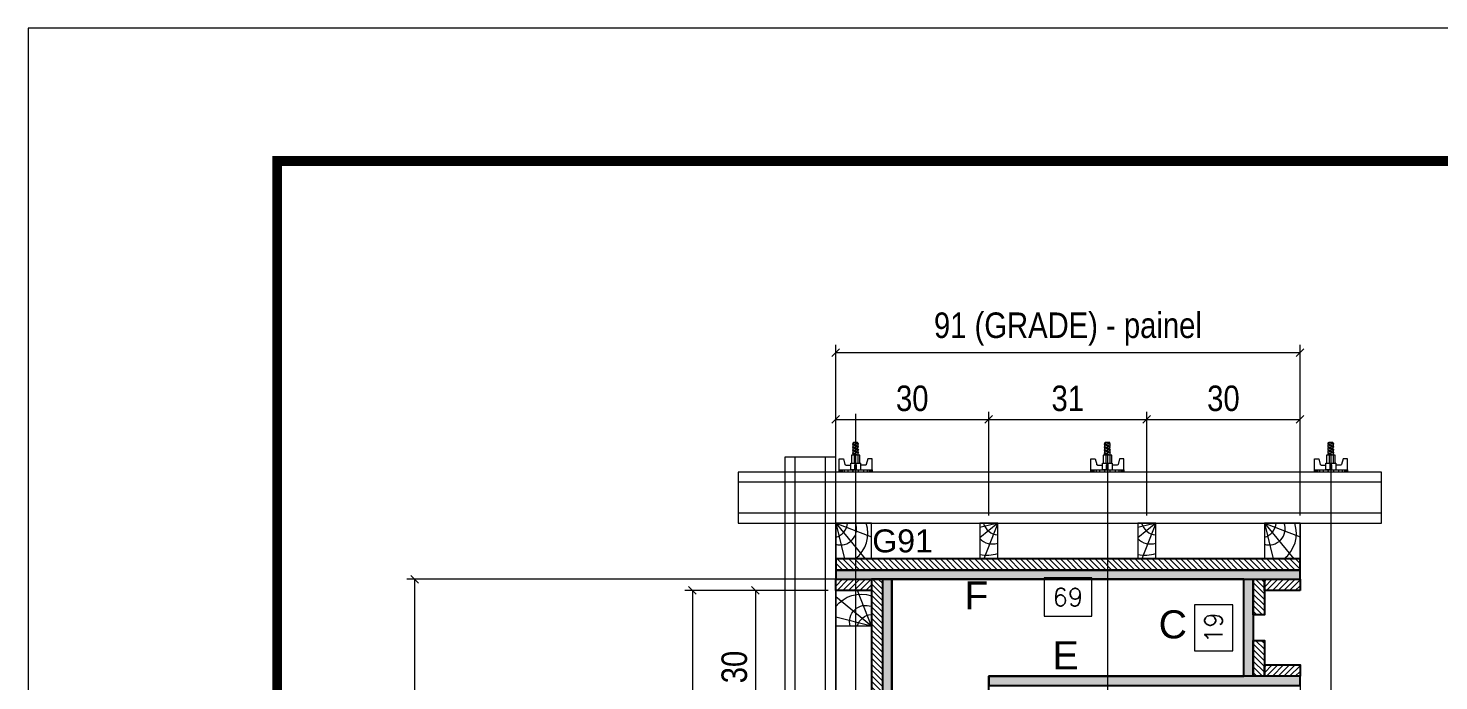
# Model space of a CAD drawing. Extents: x 28748 to 35002, y 14885 to 43501.
# Drawn here: x 28748.3 to 29173.3, y 41007 to 41203.6 of the extents above; entities that cross this region are included whole.
import ezdxf
from ezdxf.enums import TextEntityAlignment as Align

# ---------------------------------------------------------------- set-up
doc = ezdxf.new("R2010")
doc.units = 0
doc.linetypes.add('DASHED', pattern=[0.75, 0.5, -0.25])
for name, color, linetype, lineweight in [('CONCRETO', 251, 'Continuous', 25), ('Folhas', 255, 'Continuous', 9), ('Hachura', 251, 'Continuous', 9), ('Madeira', 126, 'Continuous', 18), ('Perfil Metálico', 224, 'Continuous', 18), ('SARRAFO DE PRESSAO', 251, 'DASHED', 9), ('Texto Seção', 7, 'Continuous', 15)]:
    doc.layers.add(name, color=color, linetype=linetype, lineweight=lineweight)
for name, color, linetype in [('COTA', 241, 'Continuous'), ('Painéis', 200, 'Continuous'), ('SARRAFO', 251, 'Continuous'), ('TEXTO_GERAL', 7, 'Continuous')]:
    doc.layers.add(name, color=color, linetype=linetype)
doc.styles.add('ARIAL', font='arial.ttf')
doc.styles.add('COTA TECNICA 2X', font='techl___.ttf', dxfattribs={"height": 10})
doc.styles.add('ROMANS', font='romans.shx')
doc.styles.add('SANSSERIF', font='sas_____.pfb')
doc.dimstyles.new('Cota Seção interna', dxfattribs={"dimtxt": 7, "dimasz": 6, "dimexe": 0.18, "dimexo": 2, "dimgap": -4, "dimtad": 3, "dimdec": 1, "dimlfac": 0.5, "dimzin": 12, "dimdsep": 46, "dimtxsty": 'ROMANS', "dimblk": 'ARCHTICK', "dimcen": 0.09, "dimse1": 1, "dimse2": 1, "dimsd1": 1, "dimsd2": 1, "dimclrd": 180, "dimclre": 5, "dimclrt": 1, "dimadec": 0, "dimazin": 3, "dimtfac": 1, "dimtdec": 1, "dimtofl": 0, "dimtmove": 0, "dimatfit": 3, "dimldrblk": 'ARCHTICK', "dimfxl": 1, "dimtolj": 1, "dimtzin": 0, "dimarcsym": 0})
doc.dimstyles.new('SECAO PILAR', dxfattribs={"dimtxt": 10, "dimasz": 3, "dimexe": 3, "dimexo": 3, "dimgap": 3, "dimtad": 1, "dimdec": 1, "dimlfac": 0.5, "dimzin": 12, "dimdsep": 46, "dimtxsty": 'COTA TECNICA 2X', "dimblk1": 'OBLIQUE', "dimblk2": 'OBLIQUE', "dimsah": 1, "dimcen": 0.9, "dimclrd": 256, "dimclre": 256, "dimclrt": 256, "dimadec": 1, "dimazin": 3, "dimtfac": 1, "dimtdec": 1, "dimtmove": 0, "dimatfit": 3, "dimfxl": 1, "dimtolj": 1, "dimtzin": 12, "dimarcsym": 0})

# ---------------------------------------------------------------- blocks, each defined once
blk = doc.blocks.new('9999999999')
at = {"layer": 'Folhas'}
blk.add_lwpolyline([(98138.98, 34190.21), (99623.98, 34190.21), (99623.98, 35240.21), (98138.98, 35240.21)], close=True, dxfattribs=at)
at = {"layer": 'Folhas', "color": 30, "const_width": 3}
blk.add_lwpolyline([(98213.98, 34230.21), (99583.98, 34230.21), (99583.98, 35200.21), (98213.98, 35200.21)], close=True, dxfattribs=at)
blk = doc.blocks.new('*D102')
at = {"layer": 'COTA', "color": 180, "lineweight": -2, "transparency": 16777216}
for p, q in [((128696.37, 31510.84), (128681.37, 31510.84)), ((128681.37, 31510.84), (128681.37, 31492.84)), ((128696.37, 31492.84), (128696.37, 31510.84)), ((128681.37, 31492.84), (128696.37, 31492.84))]:
    blk.add_line(p, q, dxfattribs=at)
at = {"layer": 'Defpoints', "color": 0, "transparency": 16777216}
for p in [(128700.37, 31520.84), (128700.37, 31482.84), (128700.37, 31482.84)]:
    blk.add_point(p, dxfattribs=at)
at = {"layer": 'COTA', "color": 1, "transparency": 16777216, "insert": (128688.87, 31501.84), "char_height": 7, "attachment_point": 5, "rotation": 90, "style": 'ROMANS'}
blk.add_mtext('\\A1;19', dxfattribs=at)
blk = doc.blocks.new('_ArchTick')
at = {"color": 0, "linetype": 'ByBlock', "const_width": 0.15}
blk.add_lwpolyline([(-0.5, -0.5), (0.5, 0.5)], dxfattribs=at)
blk = doc.blocks.new('*D10')
at = {"layer": 'COTA', "color": 180, "lineweight": -2, "transparency": 16777216}
for p, q in [((128580.3, 31195.84), (128565.3, 31195.84)), ((128565.3, 31195.84), (128565.3, 31169.84)), ((128580.3, 31169.84), (128580.3, 31195.84)), ((128565.3, 31169.84), (128580.3, 31169.84))]:
    blk.add_line(p, q, dxfattribs=at)
at = {"layer": 'Defpoints', "color": 0, "transparency": 16777216}
for p in [(128562.77, 31520.84), (128584.3, 31520.84), (128562.77, 30844.84)]:
    blk.add_point(p, dxfattribs=at)
at = {"layer": 'COTA', "color": 1, "transparency": 16777216, "insert": (128572.8, 31182.84), "char_height": 7, "attachment_point": 5, "rotation": 90, "style": 'ROMANS'}
blk.add_mtext('\\A1;338', dxfattribs=at)
blk = doc.blocks.new('*D11')
at = {"layer": 'COTA', "color": 180, "lineweight": -2, "transparency": 16777216}
for p, q in [((128641.1, 31521.35), (128622.44, 31521.35)), ((128622.44, 31521.35), (128622.44, 31506.35)), ((128641.1, 31506.35), (128641.1, 31521.35)), ((128622.44, 31506.35), (128641.1, 31506.35))]:
    blk.add_line(p, q, dxfattribs=at)
at = {"layer": 'Defpoints', "color": 0, "transparency": 16777216}
for p in [(128562.77, 31520.84), (128700.77, 31520.84), (128700.77, 31502.35)]:
    blk.add_point(p, dxfattribs=at)
at = {"layer": 'COTA', "color": 1, "transparency": 16777216, "insert": (128631.77, 31513.85), "char_height": 7, "attachment_point": 5, "style": 'ROMANS'}
blk.add_mtext('\\A1;69', dxfattribs=at)
blk = doc.blocks.new('PONTALETE')
at = {"layer": 'Madeira'}
for q in [(2.71, 7), (7, 5.76), (7, 1.74)]:
    blk.add_line((0, 0), q, dxfattribs=at)
blk.add_lwpolyline([(0, 0), (7, 0), (7, 7), (0, 7)], close=True, dxfattribs=at)
for centre, radius, start, end in [((2.04, 0.06), 6.23, 37.2818, 109.0913), ((1.09, 0.9), 3.19, 343.603, 109.9847), ((-0.21, -0.78), 3.09, 14.6322, 86.0383)]:
    blk.add_arc(centre, radius, start, end, dxfattribs=at)
blk = doc.blocks.new('MEIO PONTALETE')
at = {"layer": 'Madeira'}
for q in [(2.71, 7), (3.5, 2.88), (3.5, 0.87)]:
    blk.add_line((0, 0), q, dxfattribs=at)
blk.add_lwpolyline([(0, 0), (3.5, 0), (3.5, 7), (0, 7)], close=True, dxfattribs=at)
for centre, radius, start, end in [((2.04, 0.06), 6.23, 76.4499, 109.0913), ((1.09, 0.9), 3.19, 40.9063, 109.9847), ((-0.21, -0.78), 3.09, 14.6322, 86.0383)]:
    blk.add_arc(centre, radius, start, end, dxfattribs=at)
blk = doc.blocks.new('_Oblique')
at = {"color": 0, "linetype": 'ByBlock', "lineweight": -2}
blk.add_line((-0.5, -0.5), (0.5, 0.5), dxfattribs=at)
blk = doc.blocks.new('*D12')
at = {"layer": 'COTA', "lineweight": -2, "transparency": 16777216}
for p, q in [((128540.77, 31545.84), (128540.77, 31586.49)), ((128540.77, 31583.49), (128600.74, 31583.49)), ((128600.74, 31545.84), (128600.74, 31586.49))]:
    blk.add_line(p, q, dxfattribs=at)
at = {"layer": 'Defpoints', "color": 0, "transparency": 16777216}
for p in [(128600.74, 31583.49), (128540.77, 31542.84), (128600.74, 31542.84)]:
    blk.add_point(p, dxfattribs=at)
at = {"layer": 'COTA', "lineweight": -2, "transparency": 16777216, "xscale": 3, "yscale": 3, "zscale": 3, "rotation": 180}
blk.add_blockref('_Oblique', (128540.77, 31583.49), dxfattribs=at)
at = {"layer": 'COTA', "lineweight": -2, "transparency": 16777216, "xscale": 3, "yscale": 3, "zscale": 3}
blk.add_blockref('_Oblique', (128600.74, 31583.49), dxfattribs=at)
at = {"layer": 'COTA', "transparency": 16777216, "insert": (128570.75, 31591.7), "char_height": 10, "attachment_point": 5, "style": 'COTA TECNICA 2X'}
blk.add_mtext('\\A1;30', dxfattribs=at)
blk = doc.blocks.new('*D13')
at = {"layer": 'COTA', "lineweight": -2, "transparency": 16777216}
for p, q in [((128600.74, 31545.84), (128600.74, 31586.49)), ((128600.74, 31583.49), (128662.7, 31583.49)), ((128662.7, 31545.84), (128662.7, 31586.49))]:
    blk.add_line(p, q, dxfattribs=at)
at = {"layer": 'Defpoints', "color": 0, "transparency": 16777216}
for p in [(128662.7, 31583.49), (128600.74, 31542.84), (128662.7, 31542.84)]:
    blk.add_point(p, dxfattribs=at)
at = {"layer": 'COTA', "lineweight": -2, "transparency": 16777216, "xscale": 3, "yscale": 3, "zscale": 3, "rotation": 180}
blk.add_blockref('_Oblique', (128600.74, 31583.49), dxfattribs=at)
at = {"layer": 'COTA', "lineweight": -2, "transparency": 16777216, "xscale": 3, "yscale": 3, "zscale": 3}
blk.add_blockref('_Oblique', (128662.7, 31583.49), dxfattribs=at)
at = {"layer": 'COTA', "transparency": 16777216, "insert": (128631.72, 31591.7), "char_height": 10, "attachment_point": 5, "style": 'COTA TECNICA 2X'}
blk.add_mtext('\\A1;31', dxfattribs=at)
blk = doc.blocks.new('*D14')
at = {"layer": 'COTA', "lineweight": -2, "transparency": 16777216}
for p, q in [((128662.7, 31545.84), (128662.7, 31586.49)), ((128662.7, 31583.49), (128722.77, 31583.49)), ((128722.77, 31545.84), (128722.77, 31586.49))]:
    blk.add_line(p, q, dxfattribs=at)
at = {"layer": 'Defpoints', "color": 0, "transparency": 16777216}
for p in [(128722.77, 31583.49), (128662.7, 31542.84), (128722.77, 31542.84)]:
    blk.add_point(p, dxfattribs=at)
at = {"layer": 'COTA', "lineweight": -2, "transparency": 16777216, "xscale": 3, "yscale": 3, "zscale": 3, "rotation": 180}
blk.add_blockref('_Oblique', (128662.7, 31583.49), dxfattribs=at)
at = {"layer": 'COTA', "lineweight": -2, "transparency": 16777216, "xscale": 3, "yscale": 3, "zscale": 3}
blk.add_blockref('_Oblique', (128722.77, 31583.49), dxfattribs=at)
at = {"layer": 'COTA', "transparency": 16777216, "insert": (128692.73, 31591.7), "char_height": 10, "attachment_point": 5, "style": 'COTA TECNICA 2X'}
blk.add_mtext('\\A1;30', dxfattribs=at)
blk = doc.blocks.new('*D15')
at = {"layer": 'COTA', "lineweight": -2, "transparency": 16777216}
for p, q in [((128540.77, 31545.84), (128540.77, 31612.68)), ((128722.77, 31545.84), (128722.77, 31612.68)), ((128540.77, 31609.68), (128722.77, 31609.68))]:
    blk.add_line(p, q, dxfattribs=at)
at = {"layer": 'Defpoints', "color": 0, "transparency": 16777216}
for p in [(128722.77, 31609.68), (128540.77, 31542.84), (128722.77, 31542.84)]:
    blk.add_point(p, dxfattribs=at)
at = {"layer": 'COTA', "lineweight": -2, "transparency": 16777216, "xscale": 3, "yscale": 3, "zscale": 3, "rotation": 180}
blk.add_blockref('_Oblique', (128540.77, 31609.68), dxfattribs=at)
at = {"layer": 'COTA', "lineweight": -2, "transparency": 16777216, "xscale": 3, "yscale": 3, "zscale": 3}
blk.add_blockref('_Oblique', (128722.77, 31609.68), dxfattribs=at)
at = {"layer": 'COTA', "transparency": 16777216, "insert": (128631.77, 31618.9), "char_height": 10, "attachment_point": 5, "style": 'COTA TECNICA 2X'}
blk.add_mtext('\\A1;91 (GRADE) - painel', dxfattribs=at)
blk = doc.blocks.new('*D35')
at = {"layer": 'COTA', "lineweight": -2, "transparency": 16777216}
for p, q in [((128537.77, 31516.44), (128506.26, 31516.44)), ((128509.26, 31516.44), (128509.26, 31456.44)), ((128537.77, 31456.44), (128506.26, 31456.44))]:
    blk.add_line(p, q, dxfattribs=at)
at = {"layer": 'Defpoints', "color": 0, "transparency": 16777216}
for p in [(128540.77, 31516.44), (128509.26, 31456.44), (128540.77, 31456.44)]:
    blk.add_point(p, dxfattribs=at)
at = {"layer": 'COTA', "lineweight": -2, "transparency": 16777216, "xscale": 3, "yscale": 3, "zscale": 3}
for p, rotation in [((128509.26, 31516.44), 90), ((128509.26, 31456.44), 270)]:
    blk.add_blockref('_Oblique', p, dxfattribs=dict(at, rotation=rotation))
at = {"layer": 'COTA', "transparency": 16777216, "insert": (128501.04, 31486.44), "char_height": 10, "attachment_point": 5, "rotation": 90, "style": 'COTA TECNICA 2X'}
blk.add_mtext('\\A1;30', dxfattribs=at)
blk = doc.blocks.new('*D39')
at = {"layer": 'COTA', "lineweight": -2, "transparency": 16777216}
for p, q in [((128537.77, 31516.44), (128481.56, 31516.44)), ((128484.56, 31516.44), (128484.56, 31272.44)), ((128537.77, 31272.44), (128481.56, 31272.44))]:
    blk.add_line(p, q, dxfattribs=at)
at = {"layer": 'Defpoints', "color": 0, "transparency": 16777216}
for p in [(128540.77, 31516.44), (128484.56, 31272.44), (128540.77, 31272.44)]:
    blk.add_point(p, dxfattribs=at)
at = {"layer": 'COTA', "lineweight": -2, "transparency": 16777216, "xscale": 3, "yscale": 3, "zscale": 3}
for p, rotation in [((128484.56, 31516.44), 90), ((128484.56, 31272.44), 270)]:
    blk.add_blockref('_Oblique', p, dxfattribs=dict(at, rotation=rotation))
at = {"layer": 'COTA', "transparency": 16777216, "insert": (128475.34, 31394.44), "char_height": 10, "attachment_point": 5, "rotation": 90, "style": 'COTA TECNICA 2X'}
blk.add_mtext('\\A1;122 (GRADE)', dxfattribs=at)
blk = doc.blocks.new('C')
at = {"layer": 'Hachura', "color": 0}
for p, q in [((0, 3.22), (0, -3.22)), ((0.45, 3.22), (0, 3.22)), ((0.46, 3.16), (0, 3.16)), ((0.46, 3.05), (0, 3.05)), ((0.46, 2.88), (0, 2.88)), ((0.45, -3.23), (0.45, 3.22)), ((0.45, 3.22), (2.58, 3.22)), ((2.58, 3.22), (2.58, 2.39)), ((0, 2.75), (0, -1.16)), ((0.46, 2.65), (0, 2.65)), ((0.46, 2.23), (0, 2.23)), ((0.46, 1.51), (0, 1.51)), ((0.39, 0.49), (0.17, 0.49)), ((1.74, 0.97), (0.45, 0.97)), ((1.45, 0.1), (0.45, 0.1)), ((1.35, 1.94), (1.35, 0.96)), ((2.58, 2.39), (1.47, 2.09)), ((1.74, -0.97), (1.74, 0.97)), ((1.74, 0.97), (1.74, 0.84)), ((1.74, 0.97), (1.74, 0.84)), ((1.74, 0.84), (3.35, 0.84)), ((3.35, 0.45), (1.74, 0.45)), ((3.32, 0.84), (3.32, -0.84)), ((3.35, 0.84), (3.35, -0.84)), ((3.68, 0.45), (3.35, 0.45)), ((3.84, -0.52), (3.35, 0.45)), ((3.35, 0.06), (3.67, -0.57)), ((3.68, 0.45), (4.16, -0.52)), ((3.72, 0.5), (4.25, -0.57)), ((4.37, -0.55), (3.83, 0.53)), ((4.15, 0.45), (3.93, 0.45)), ((4.42, -0.52), (3.93, 0.45)), ((4.15, 0.45), (4.26, 0.45)), ((4.26, 0.45), (4.74, -0.52)), ((4.3, 0.5), (4.83, -0.57)), ((4.95, -0.55), (4.41, 0.53)), ((4.51, 0.45), (4.84, 0.45)), ((5, -0.52), (4.51, 0.45)), ((4.84, 0.45), (5.32, -0.52)), ((4.88, 0.5), (5.41, -0.57)), ((5.53, -0.55), (4.99, 0.53)), ((5.58, -0.52), (5.09, 0.45)), ((5.42, 0.45), (5.09, 0.45)), ((5.58, -0.52), (5.09, 0.45)), ((5.42, 0.45), (5.74, -0.19)), ((5.46, 0.5), (5.74, -0.07)), ((5.74, 0.19), (5.57, 0.53)), ((5.74, 0.32), (5.68, 0.45)), ((5.68, 0.45), (5.74, 0.45)), ((5.74, 0.45), (5.9, 0.29)), ((5.74, 0.45), (5.74, -0.52)), ((5.9, -0.36), (5.9, 0.29)), ((0.45, 0), (0, 0)), ((0.46, -1.52), (0, -1.52)), ((0.46, -2.23), (0, -2.23)), ((0.46, -2.65), (0, -2.65)), ((0.08, -0.48), (0.29, -0.48)), ((0.29, -0.48), (0.4, -0.48)), ((0.45, 0), (0.45, -0.97)), ((0.45, -0.16), (1.45, -0.16)), ((0.45, -0.65), (0.45, -0.32)), ((0.45, -3.23), (0.45, -0.65)), ((0.45, -0.97), (1.74, -0.97)), ((1.35, -1.94), (1.35, -0.97)), ((2.58, -2.39), (1.47, -2.1)), ((3.35, -0.32), (1.74, -0.32)), ((3.35, -0.84), (1.74, -0.84)), ((2.58, -3.23), (2.58, -2.39)), ((3.35, -0.07), (3.58, -0.52)), ((3.35, -0.52), (3.58, -0.52)), ((3.84, -0.52), (4.16, -0.52)), ((4.42, -0.52), (4.74, -0.52)), ((4.63, -0.52), (4.74, -0.52)), ((5, -0.52), (5.32, -0.52)), ((5.58, -0.52), (5.74, -0.52)), ((5.74, -0.52), (5.9, -0.36)), ((5.74, -0.52), (5.74, -0.52)), ((0.46, -2.88), (0, -2.88)), ((0.46, -3.05), (0, -3.05)), ((0.46, -3.16), (0, -3.16)), ((0, -3.22), (2.57, -3.22))]:
    blk.add_line(p, q, dxfattribs=at)
for centre, radius, start, end in [((1.52, 1.94), 0.161, 104.7436, 180), ((1.44, -0.03), 0.129, 272.695, 87.305), ((3.81, 0.39), 0.143, 25.5688, 154.4312), ((4.39, 0.39), 0.143, 25.5688, 154.4312), ((4.97, 0.39), 0.143, 25.5688, 154.4312), ((5.55, 0.39), 0.143, 25.5688, 154.4312), ((0.17, -0.37), 0.174, 221.744, 317.8592), ((1.52, -1.94), 0.161, 180, 255.2564), ((3.71, -0.4), 0.174, 222.1408, 318.256), ((4.29, -0.4), 0.174, 222.1408, 318.256), ((4.87, -0.4), 0.174, 222.1408, 318.256), ((5.45, -0.4), 0.174, 222.1408, 318.256), ((5.61, -0.4), 0.174, 317.8592, 318.256)]:
    blk.add_arc(centre, radius, start, end, dxfattribs=at)
blk = doc.blocks.new('*D48')
at = {"layer": 'COTA', "lineweight": -2, "transparency": 16777216}
for p, q in [((128551.77, 31520.84), (128372.67, 31520.84)), ((128375.67, 31520.84), (128375.67, 30822.84)), ((128551.77, 30822.84), (128372.67, 30822.84))]:
    blk.add_line(p, q, dxfattribs=at)
at = {"layer": 'Defpoints', "color": 0, "transparency": 16777216}
for p in [(128554.77, 31520.84), (128375.67, 30822.84), (128554.77, 30822.84)]:
    blk.add_point(p, dxfattribs=at)
at = {"layer": 'COTA', "lineweight": -2, "transparency": 16777216, "xscale": 3, "yscale": 3, "zscale": 3}
for p, rotation in [((128375.67, 31520.84), 90), ((128375.67, 30822.84), 270)]:
    blk.add_blockref('_Oblique', p, dxfattribs=dict(at, rotation=rotation))
at = {"layer": 'COTA', "transparency": 16777216, "insert": (128367.42, 31171.84), "char_height": 10, "attachment_point": 5, "rotation": 90, "style": 'COTA TECNICA 2X'}
blk.add_mtext('\\A1;349 - painel', dxfattribs=at)
blk = doc.blocks.new('*D50')
at = {"layer": 'COTA', "lineweight": -2, "transparency": 16777216}
for p, q in [((128600.77, 31479.84), (128600.77, 31447.73)), ((128722.77, 31479.84), (128722.77, 31447.73)), ((128600.77, 31450.73), (128722.77, 31450.73))]:
    blk.add_line(p, q, dxfattribs=at)
at = {"layer": 'Defpoints', "color": 0, "transparency": 16777216}
for p in [(128600.77, 31482.84), (128722.77, 31482.84), (128722.77, 31450.73)]:
    blk.add_point(p, dxfattribs=at)
at = {"layer": 'COTA', "lineweight": -2, "transparency": 16777216, "xscale": 3, "yscale": 3, "zscale": 3, "rotation": 180}
blk.add_blockref('_Oblique', (128600.77, 31450.73), dxfattribs=at)
at = {"layer": 'COTA', "lineweight": -2, "transparency": 16777216, "xscale": 3, "yscale": 3, "zscale": 3}
blk.add_blockref('_Oblique', (128722.77, 31450.73), dxfattribs=at)
at = {"layer": 'COTA', "transparency": 16777216, "insert": (128661.77, 31458.83), "char_height": 10, "attachment_point": 5, "style": 'COTA TECNICA 2X'}
blk.add_mtext('\\A1;61 - painel', dxfattribs=at)
blk = doc.blocks.new('secao')
at = {"layer": 'Hachura'}
h = blk.add_hatch(dxfattribs=at)
h.set_pattern_fill('ANSI31', color=256, scale=0.5, angle=270, style=0)
h.set_pattern_definition([(315, (120004.9817, 20396.9394), (1.12253202, 1.12253202), [])])
h.paths.add_polyline_path([(128722.77, 31528.84), (128722.77, 31524.44), (128540.77, 31524.44), (128540.77, 31528.84)])
h = blk.add_hatch(color=256, dxfattribs=at)
h.dxf.hatch_style = 1
h.paths.add_polyline_path([(128540.77, 31524.44), (128540.77, 31520.84), (128722.77, 31520.84), (128722.77, 31524.44)])
h = blk.add_hatch(dxfattribs=at)
h.set_pattern_fill('ANSI31', color=256, scale=0.5, angle=180, style=0)
h.set_pattern_definition([(225, (118819.4195, 8728.634), (1.12253202, -1.12253202), [])])
h.paths.add_polyline_path([(128540.77, 31520.84), (128540.77, 31516.44), (128554.77, 31516.44), (128554.77, 31520.84)])
h = blk.add_hatch(dxfattribs=at)
h.set_pattern_fill('ANSI31', color=256, scale=0.5, angle=270, style=0)
h.set_pattern_definition([(315, (151466.5795, 22165.8904), (1.12253202, 1.12253202), [])])
h.paths.add_polyline_path([(128559.17, 31520.84), (128554.77, 31520.84), (128554.77, 30822.84), (128559.17, 30822.84)])
h = blk.add_hatch(color=256, dxfattribs=at)
h.dxf.hatch_style = 1
h.paths.add_polyline_path([(128562.77, 31520.84), (128562.77, 30822.84), (128559.17, 30822.84), (128559.17, 31520.84)])
h = blk.add_hatch(color=256, dxfattribs=at)
h.dxf.hatch_style = 1
h.paths.add_polyline_path([(128700.77, 31520.84), (128704.37, 31520.84), (128704.37, 31482.84), (128700.77, 31482.84)])
h = blk.add_hatch(dxfattribs=at)
h.set_pattern_fill('ANSI31', color=256, scale=0.5, angle=90, style=0)
h.set_pattern_definition([(135, (105916.5632, 41241.794), (-1.12253202, -1.12253202), [])])
h.paths.add_polyline_path([(128708.77, 31520.84), (128704.37, 31520.84), (128704.37, 31506.84), (128708.77, 31506.84)])
h = blk.add_hatch(dxfattribs=at)
h.set_pattern_fill('ANSI31', color=256, scale=0.5, angle=180, style=0)
h.set_pattern_definition([(225, (118987.8195, 8728.634), (1.12253202, -1.12253202), [])])
h.paths.add_polyline_path([(128708.77, 31520.84), (128708.77, 31516.44), (128722.77, 31516.44), (128722.77, 31520.84)])
h = blk.add_hatch(dxfattribs=at)
h.set_pattern_fill('ANSI31', color=256, scale=0.5, angle=90, style=0)
h.set_pattern_definition([(135, (105916.5632, 41217.794), (-1.12253202, -1.12253202), [])])
h.paths.add_polyline_path([(128708.77, 31496.84), (128704.37, 31496.84), (128704.37, 31482.84), (128708.77, 31482.84)])
h = blk.add_hatch(dxfattribs=at)
h.set_pattern_fill('ANSI31', color=256, scale=0.5, angle=180, style=0)
h.set_pattern_definition([(225, (118987.8195, 8695.034), (1.12253202, -1.12253202), [])])
h.paths.add_polyline_path([(128708.77, 31487.24), (128708.77, 31482.84), (128722.77, 31482.84), (128722.77, 31487.24)])
h = blk.add_hatch(color=256, dxfattribs=at)
h.dxf.hatch_style = 1
h.paths.add_polyline_path([(128722.77, 31482.84), (128600.77, 31482.84), (128600.77, 31479.24), (128722.77, 31479.24)])
at = {"layer": 'CONCRETO', "color": 2}
blk.add_lwpolyline([(128562.77, 30844.84), (128600.77, 30844.84), (128600.77, 31482.84), (128700.77, 31482.84), (128700.77, 31520.84), (128562.77, 31520.84)], close=True, dxfattribs=at)
at = {"layer": 'Hachura'}
for p, q in [((128548.57, 31585.74), (128548.56, 31452.94)), ((128647.24, 31573.64), (128647.23, 31433.84)), ((128734.86, 31573.64), (128734.85, 31433.84))]:
    blk.add_line(p, q, dxfattribs=at)
at = {"layer": 'Madeira'}
for points in [[(128540.77, 31528.84), (128540.77, 31542.84), (128722.77, 31542.84), (128722.77, 31528.84)], [(128540.77, 31272.44), (128554.77, 31272.44), (128554.77, 31516.44), (128540.77, 31516.44)]]:
    blk.add_lwpolyline(points, close=True, dxfattribs=at)
at = {"layer": 'Painéis', "linetype": 'ByBlock'}
for p, q in [((128554.77, 31520.84), (128554.77, 31517.07)), ((128562.77, 31520.84), (128554.77, 31520.84))]:
    blk.add_line(p, q, dxfattribs=at)
at = {"layer": 'Painéis'}
for points in [[(128540.77, 31524.44), (128540.77, 31520.84), (128722.77, 31520.84), (128722.77, 31524.44)], [(128562.77, 31520.84), (128554.77, 31520.84), (128554.37, 30822.84), (128562.77, 30822.84)], [(128562.77, 31520.84), (128562.77, 30822.84), (128559.17, 30822.84), (128559.17, 31520.84)], [(128700.77, 31520.84), (128704.37, 31520.84), (128704.37, 31482.84), (128700.77, 31482.84)], [(128722.77, 31482.84), (128600.77, 31482.84), (128600.77, 31479.24), (128722.77, 31479.24)]]:
    blk.add_lwpolyline(points, close=True, dxfattribs=at)
at = {"layer": 'Perfil Metálico'}
for points in [[(128540.77, 31568.75), (128520.77, 31568.75), (128520.77, 30798.47), (128540.77, 30798.47)], [(128524.77, 30798.47), (128536.77, 30798.47), (128536.77, 31568.75), (128524.77, 31568.75)], [(128754.71, 31542.84), (128754.71, 31562.84), (128502.45, 31562.84), (128502.45, 31542.84)], [(128502.45, 31558.84), (128502.45, 31546.84), (128754.71, 31546.84), (128754.71, 31558.84)]]:
    blk.add_lwpolyline(points, close=True, dxfattribs=at)
at = {"layer": 'SARRAFO'}
for points in [[(128540.77, 31524.44), (128722.77, 31524.44), (128722.77, 31528.84), (128540.77, 31528.84)], [(128540.77, 31524.44), (128722.77, 31524.44), (128722.77, 31528.84), (128540.77, 31528.84)], [(128554.77, 31516.44), (128540.77, 31516.44), (128540.77, 31520.84), (128554.77, 31520.84)], [(128704.37, 31506.84), (128704.37, 31520.84), (128708.77, 31520.84), (128708.77, 31506.84)], [(128722.77, 31516.44), (128708.77, 31516.44), (128708.77, 31520.84), (128722.77, 31520.84)], [(128704.37, 31482.84), (128704.37, 31496.84), (128708.77, 31496.84), (128708.77, 31482.84)], [(128722.77, 31482.84), (128708.77, 31482.84), (128708.77, 31487.24), (128722.77, 31487.24)]]:
    blk.add_lwpolyline(points, close=True, dxfattribs=at)
at = {"layer": 'Hachura', "linetype": 'Continuous', "xscale": -2, "yscale": 2, "zscale": 2, "rotation": 270}
for p in [(128548.57, 31562.84), (128647.24, 31562.84), (128734.86, 31562.84)]:
    blk.add_blockref('C', p, dxfattribs=at)
at = {"layer": 'Madeira'}
for name, p, xscale, yscale, zscale, rotation in [('PONTALETE', (128540.77, 31542.84), 2, 2, 2, 270), ('MEIO PONTALETE', (128604.24, 31542.84), 1.999999997962732, 1.999999997962732, 1.999999997962732, 179.9999999999999), ('MEIO PONTALETE', (128666.2, 31542.84), 1.999999997962732, 1.999999997962732, 1.999999997962732, 179.9999999999999), ('PONTALETE', (128708.77, 31542.84), 2, 2, 2, 270)]:
    blk.add_blockref(name, p, dxfattribs=dict(at, xscale=xscale, yscale=yscale, zscale=zscale, rotation=rotation))
at = {"layer": 'Madeira', "xscale": -2, "yscale": 2, "zscale": 2}
blk.add_blockref('PONTALETE', (128554.77, 31502.44), dxfattribs=at)
at = {"layer": 'Texto Seção', "color": 0, "linetype": 'Continuous', "style": 'SANSSERIF'}
blk.add_text('G91', height=9, dxfattribs=at).set_placement((128555.09, 31535.88), align=Align.MIDDLE_LEFT)
at = {"layer": 'TEXTO_GERAL', "style": 'ARIAL'}
for s, p in [('F', (128595.89, 31514.5)), ('C', (128672.89, 31503.16)), ('E', (128630.85, 31490.99))]:
    blk.add_text(s, height=11, dxfattribs=at).set_placement(p, align=Align.MIDDLE_CENTER)
at = {"layer": 'COTA'}
for base, p1, p2, text, picture, middle in [((128722.77, 31609.68), (128540.77, 31542.84), (128722.77, 31542.84), '<> (GRADE) - painel', '*D15', (128631.77, 31618.9)), ((128722.77, 31450.73), (128600.77, 31482.84), (128722.77, 31482.84), '<> - painel', '*D50', (128661.77, 31458.83))]:
    dim = blk.add_linear_dim(base=base, p1=p1, p2=p2, text=text, dimstyle='SECAO PILAR', dxfattribs=at)
    dim.commit()
    dim.dimension.update_dxf_attribs({"geometry": picture, "text_midpoint": middle})
for base, p1, p2, dimstyle, picture, middle in [((128600.74, 31583.49), (128540.77, 31542.84), (128600.74, 31542.84), 'SECAO PILAR', '*D12', (128570.75, 31591.7)), ((128662.7, 31583.49), (128600.74, 31542.84), (128662.7, 31542.84), 'SECAO PILAR', '*D13', (128631.72, 31591.7)), ((128722.77, 31583.49), (128662.7, 31542.84), (128722.77, 31542.84), 'SECAO PILAR', '*D14', (128692.73, 31591.7)), ((128700.77, 31502.35), (128562.77, 31520.84), (128700.77, 31520.84), 'Cota Seção interna', '*D11', (128631.77, 31513.85))]:
    dim = blk.add_linear_dim(base=base, p1=p1, p2=p2, dimstyle=dimstyle, dxfattribs=at)
    dim.commit()
    dim.dimension.update_dxf_attribs({"geometry": picture, "text_midpoint": middle})
for base, p1, p2, text, picture, middle in [((128375.67, 30822.84), (128554.77, 31520.84), (128554.77, 30822.84), '<> - painel', '*D48', (128367.42, 31171.84)), ((128484.56, 31272.44), (128540.77, 31516.44), (128540.77, 31272.44), '<> (GRADE)', '*D39', (128475.34, 31394.44))]:
    dim = blk.add_linear_dim(base=base, p1=p1, p2=p2, angle=90, text=text, dimstyle='SECAO PILAR', dxfattribs=at)
    dim.commit()
    dim.dimension.update_dxf_attribs({"geometry": picture, "text_midpoint": middle})
dim = blk.add_linear_dim(base=(128509.26, 31456.44), p1=(128540.77, 31516.44), p2=(128540.77, 31456.44), angle=90, dimstyle='SECAO PILAR', dxfattribs=at)
dim.commit()
dim.dimension.update_dxf_attribs({"geometry": '*D35', "text_midpoint": (128501.04, 31486.44)})
for base, p1, p2, angle, picture, middle, dimtype in [((128584.3, 31520.84), (128562.77, 30844.84), (128562.77, 31520.84), 90, '*D10', (128584.3, 31182.84), 129), ((128700.37, 31482.84), (128700.37, 31520.84), (128700.37, 31482.84), 270, '*D102', (128700.37, 31501.84), 128)]:
    dim = blk.add_linear_dim(base=base, p1=p1, p2=p2, angle=angle, dimstyle='Cota Seção interna', dxfattribs=at)
    dim.commit()
    dim.dimension.update_dxf_attribs({"geometry": picture, "text_midpoint": middle, "dimtype": dimtype})

msp = doc.modelspace()

# ---------------------------------------------------------------- block references
at = {"layer": 'Madeira', "linetype": 'ByBlock', "xscale": 0.7685496057025236, "yscale": 0.7685496057025236, "zscale": 0.7685496057025236}
msp.add_blockref('secao', (-69798.33, 16812.26), dxfattribs=at)
at = {"layer": 'SARRAFO DE PRESSAO', "color": 6, "linetype": 'ByBlock'}
msp.add_blockref('9999999999', (-69390.64, 5963.39), dxfattribs=at)

doc.saveas('drawing.dxf')
